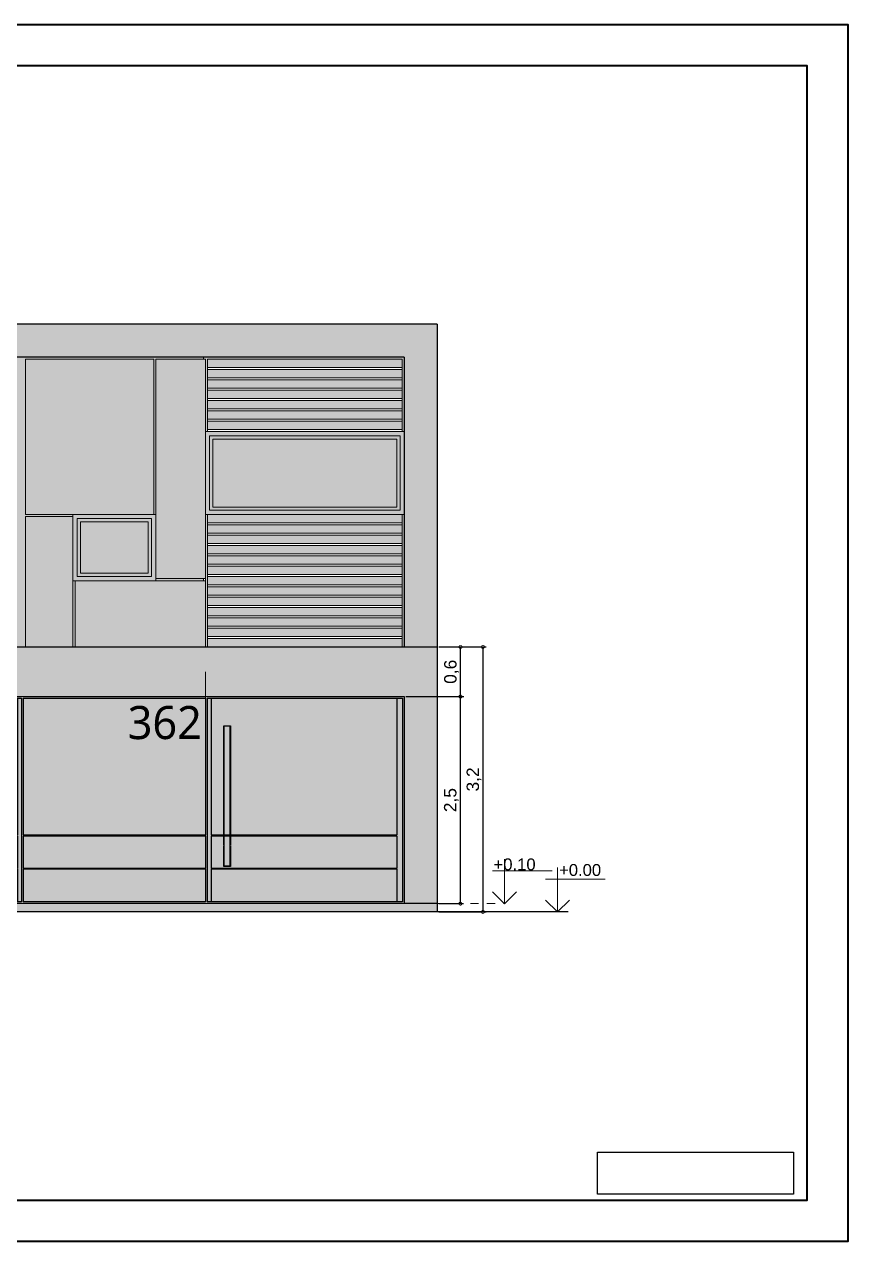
# Model space of a CAD drawing. Header units: millimetres. Extents: x 2502.5 to 2587.5, y 1451 to 1547.9.
# Drawn here: x 2513.31 to 2523.26, y 1476.33 to 1491.03 of the extents above; entities that cross this region are included whole.
import ezdxf

# ---------------------------------------------------------------- set-up
doc = ezdxf.new("R2010")
doc.units = ezdxf.units.MM
doc.linetypes.add('JIS_02_0.7', pattern=[1.35, 0.75, -0.6])
for name, color, linetype, lineweight in [('0.05', 254, 'Continuous', 5), ('0.09', 6, 'Continuous', 9), ('0.15', 6, 'Continuous', 15), ('02_CIVIL_EXIST', 250, 'Continuous', 30), ('03_CIVIL EXIST A DECLARAR', 6, 'Continuous', 15), ('07_CIVIL VISTAS MEDIA', 143, 'Continuous', 9), ('08_CIVIL VISTAS FINO', 253, 'Continuous', 5), ('09_CIVIL PROYECCIONES', 230, 'JIS_02_0.7', 5), ('12_HATCH', 254, 'Continuous', 5), ('12_TEXTOS', 150, 'Continuous', 20), ('13_COTAS', 8, 'Continuous', 9)]:
    doc.layers.add(name, color=color, linetype=linetype, lineweight=lineweight)
doc.layers.add('HATCH', color=251, linetype='Continuous')
doc.styles.add('PARCELA', font='arial.ttf')
doc.styles.add('Swis721 BT', font='swiss.ttf')
doc.dimstyles.new('ISO-23', dxfattribs={"dimscale": 0.03, "dimtxt": 5, "dimasz": 2.5, "dimexe": 1.25, "dimexo": 0.625, "dimtad": 1, "dimtxsty": 'Swis721 BT', "dimblk": 'DOTSMALL', "dimcen": 2.5, "dimclrt": 150, "dimadec": 0, "dimazin": 0, "dimtfac": 1, "dimtmove": 0, "dimatfit": 3, "dimfxl": 0, "dimarcsym": 0})
picture_1 = doc.add_image_def('image1.png', size_in_pixel=(2031, 433))

# ---------------------------------------------------------------- blocks, each defined once
blk = doc.blocks.new('Nivel Vistas')
at = {"layer": '0.09'}
for p, q in [((423.53, 317.062), (423.53, 317.6)), ((423.386, 317.459), (424.105, 317.459)), ((423.53, 317.062), (423.386, 317.206)), ((423.53, 317.062), (423.674, 317.206))]:
    blk.add_line(p, q, dxfattribs=at)
blk = doc.blocks.new('V4')
at = {"layer": '03_CIVIL EXIST A DECLARAR'}
h = blk.add_hatch(color=251, dxfattribs=at)
h.dxf.hatch_style = 1
h.paths.add_polyline_path([(522.859, 585.278), (525.259, 585.278), (525.259, 586.278), (522.859, 586.278)])
h.paths.add_polyline_path([(522.909, 585.328), (525.209, 585.328), (525.209, 586.228), (522.909, 586.228)], flags=16)
h = blk.add_hatch(color=251, dxfattribs=at)
h.dxf.hatch_style = 1
h.paths.add_polyline_path([(525.209, 586.228), (522.909, 586.228), (522.909, 585.328), (525.209, 585.328)])
h.paths.add_polyline_path([(522.949, 585.368), (522.949, 586.188), (525.169, 586.188), (525.169, 585.368)], flags=16)
at = {"layer": '12_HATCH'}
h = blk.add_hatch(color=143, dxfattribs=at)
h.dxf.hatch_style = 1
h.paths.add_polyline_path([(525.169, 586.188), (522.949, 586.188), (522.949, 585.368), (525.169, 585.368)])
at = {"layer": '07_CIVIL VISTAS MEDIA'}
blk.add_lwpolyline([(522.859, 586.278), (525.259, 586.278), (525.259, 585.278), (522.859, 585.278)], close=True, dxfattribs=at)
at = {"layer": '08_CIVIL VISTAS FINO'}
for points in [[(522.909, 586.228), (525.209, 586.228), (525.209, 585.328), (522.909, 585.328)], [(522.949, 586.188), (525.169, 586.188), (525.169, 585.368), (522.949, 585.368)]]:
    blk.add_lwpolyline(points, close=True, dxfattribs=at)
blk = doc.blocks.new('porton')
h = blk.add_hatch(color=250)
h.dxf.hatch_style = 1
h.paths.add_polyline_path([(2522.555, 1473.521), (2522.485, 1473.521), (2522.485, 1471.871), (2520.476, 1471.871), (2520.476, 1471.861), (2522.485, 1471.861), (2522.485, 1471.471), (2520.245, 1471.471), (2520.245, 1471.861), (2520.396, 1471.861), (2520.396, 1471.871), (2520.245, 1471.871), (2520.245, 1473.521), (2520.195, 1473.521), (2520.195, 1471.061), (2520.245, 1471.061), (2520.245, 1471.461), (2522.485, 1471.461), (2522.485, 1471.061), (2522.555, 1471.061)])
h.paths.add_polyline_path([(2512.445, 1473.521), (2512.395, 1473.521), (2512.395, 1471.061), (2512.445, 1471.061), (2512.445, 1471.461), (2515.15, 1471.461), (2515.15, 1471.061), (2515.2, 1471.061), (2515.2, 1471.461), (2517.905, 1471.461), (2517.905, 1471.061), (2517.955, 1471.061), (2517.955, 1473.521), (2517.905, 1473.521), (2517.905, 1471.871), (2515.2, 1471.871), (2515.2, 1473.521), (2515.15, 1473.521), (2515.15, 1471.871), (2512.445, 1471.871)])
h.paths.add_polyline_path([(2512.445, 1471.861), (2515.15, 1471.861), (2515.15, 1471.471), (2512.445, 1471.471)], flags=16)
h.paths.add_polyline_path([(2515.2, 1471.861), (2517.905, 1471.861), (2517.905, 1471.471), (2515.2, 1471.471)], flags=16)
at = {"layer": '03_CIVIL EXIST A DECLARAR'}
h = blk.add_hatch(color=251, dxfattribs=at)
h.dxf.hatch_style = 1
h.paths.add_polyline_path([(2520.471, 1473.184), (2520.401, 1473.184), (2520.401, 1471.499), (2520.471, 1471.499)])
at = {"layer": '12_HATCH'}
h = blk.add_hatch(color=251, dxfattribs=at)
h.dxf.hatch_style = 1
h.paths.add_polyline_path([(2515.15, 1473.521), (2512.445, 1473.521), (2512.445, 1471.871), (2515.15, 1471.871)])
h.paths.add_polyline_path([(2515.15, 1471.861), (2512.445, 1471.861), (2512.445, 1471.471), (2515.15, 1471.471)])
h.paths.add_polyline_path([(2515.15, 1471.461), (2512.445, 1471.461), (2512.445, 1471.061), (2515.15, 1471.061)])
h = blk.add_hatch(color=251, dxfattribs=at)
h.dxf.hatch_style = 1
h.paths.add_polyline_path([(2517.905, 1473.521), (2515.2, 1473.521), (2515.2, 1471.871), (2517.905, 1471.871)])
h.paths.add_polyline_path([(2517.905, 1471.861), (2515.2, 1471.861), (2515.2, 1471.471), (2517.905, 1471.471)])
h.paths.add_polyline_path([(2517.905, 1471.461), (2515.2, 1471.461), (2515.2, 1471.061), (2517.905, 1471.061)])
h = blk.add_hatch(color=251, dxfattribs=at)
h.dxf.hatch_style = 1
h.paths.add_polyline_path([(2520.175, 1473.521), (2517.975, 1473.521), (2517.975, 1471.871), (2520.175, 1471.871)])
h.paths.add_polyline_path([(2520.175, 1471.861), (2517.975, 1471.861), (2517.975, 1471.471), (2520.175, 1471.471)])
h.paths.add_polyline_path([(2520.175, 1471.461), (2517.975, 1471.461), (2517.975, 1471.061), (2520.175, 1471.061)])
h = blk.add_hatch(color=251, dxfattribs=at)
h.dxf.hatch_style = 1
h.paths.add_polyline_path([(2522.485, 1473.521), (2520.245, 1473.521), (2520.245, 1471.871), (2520.396, 1471.871), (2520.396, 1473.189), (2520.476, 1473.189), (2520.476, 1471.871), (2522.485, 1471.871)])
h.paths.add_polyline_path([(2522.485, 1471.861), (2520.471, 1471.861), (2520.471, 1471.499), (2520.401, 1471.499), (2520.401, 1471.861), (2520.245, 1471.861), (2520.245, 1471.471), (2522.485, 1471.471)])
h.paths.add_polyline_path([(2522.485, 1471.461), (2520.245, 1471.461), (2520.245, 1471.061), (2522.485, 1471.061)])
at = {"layer": 'HATCH'}
h = blk.add_hatch(color=37, dxfattribs=at)
h.dxf.hatch_style = 1
h.paths.add_polyline_path([(2522.975, 1471.041), (2511.975, 1471.041), (2511.975, 1470.941), (2522.975, 1470.941)])
h.paths.add_polyline_path([(2511.975, 1474.141), (2511.975, 1471.041), (2512.375, 1471.041), (2512.375, 1473.541), (2522.575, 1473.541), (2522.575, 1471.041), (2522.975, 1471.041), (2522.975, 1474.141)])
at = {"layer": '0.05'}
for p, q in [((2520.401, 1471.499), (2520.401, 1473.184)), ((2520.401, 1473.184), (2520.471, 1473.184)), ((2520.471, 1473.184), (2520.471, 1471.499)), ((2520.471, 1471.499), (2520.401, 1471.499))]:
    blk.add_line(p, q, dxfattribs=at)
at = {"layer": '02_CIVIL_EXIST'}
for p, q in [((2511.975, 1474.141), (2511.975, 1471.041)), ((2511.975, 1474.141), (2522.975, 1474.141)), ((2522.975, 1474.141), (2522.975, 1471.041)), ((2512.375, 1473.541), (2512.375, 1471.041)), ((2512.375, 1473.541), (2522.575, 1473.541)), ((2522.575, 1473.541), (2522.575, 1471.041)), ((2512.445, 1473.521), (2512.445, 1471.871)), ((2515.15, 1473.521), (2515.15, 1471.871)), ((2515.2, 1473.521), (2515.2, 1471.871)), ((2517.905, 1473.521), (2517.905, 1471.871)), ((2517.955, 1473.521), (2517.955, 1471.061)), ((2517.975, 1473.521), (2517.975, 1471.871)), ((2520.175, 1473.521), (2520.175, 1471.871)), ((2520.195, 1473.521), (2520.195, 1471.061)), ((2520.245, 1473.521), (2520.245, 1471.871)), ((2522.485, 1473.521), (2522.485, 1471.871)), ((2520.396, 1471.744), (2520.396, 1473.189)), ((2520.396, 1473.189), (2520.476, 1473.189)), ((2520.476, 1473.189), (2520.476, 1471.744)), ((2512.445, 1471.871), (2515.15, 1471.871)), ((2512.445, 1471.861), (2512.445, 1471.471)), ((2512.445, 1471.861), (2515.15, 1471.861)), ((2515.15, 1471.861), (2515.15, 1471.471)), ((2515.2, 1471.871), (2517.905, 1471.871)), ((2515.2, 1471.861), (2515.2, 1471.471)), ((2515.2, 1471.861), (2517.905, 1471.861)), ((2517.905, 1471.861), (2517.905, 1471.471)), ((2517.975, 1471.871), (2520.175, 1471.871)), ((2517.975, 1471.861), (2517.975, 1471.471)), ((2517.975, 1471.861), (2520.175, 1471.861)), ((2520.175, 1471.861), (2520.175, 1471.471)), ((2520.245, 1471.871), (2522.485, 1471.871)), ((2520.245, 1471.861), (2520.245, 1471.471)), ((2520.245, 1471.861), (2522.485, 1471.861)), ((2522.485, 1471.861), (2522.485, 1471.471)), ((2520.396, 1471.489), (2520.396, 1471.734)), ((2520.476, 1471.734), (2520.476, 1471.489)), ((2520.476, 1471.489), (2520.396, 1471.489)), ((2512.445, 1471.471), (2515.15, 1471.471)), ((2512.445, 1471.461), (2512.445, 1471.061)), ((2512.445, 1471.461), (2515.15, 1471.461)), ((2515.15, 1471.461), (2515.15, 1471.061)), ((2515.2, 1471.471), (2517.905, 1471.471)), ((2515.2, 1471.461), (2515.2, 1471.061)), ((2515.2, 1471.461), (2517.905, 1471.461)), ((2517.905, 1471.461), (2517.905, 1471.061)), ((2517.975, 1471.471), (2520.175, 1471.471)), ((2517.975, 1471.461), (2517.975, 1471.061)), ((2517.975, 1471.461), (2520.175, 1471.461)), ((2520.175, 1471.461), (2520.175, 1471.061)), ((2520.245, 1471.471), (2522.485, 1471.471)), ((2520.245, 1471.461), (2520.245, 1471.061)), ((2520.245, 1471.461), (2522.485, 1471.461)), ((2522.485, 1471.461), (2522.485, 1471.061)), ((2522.975, 1471.041), (2511.975, 1471.041)), ((2511.975, 1471.041), (2511.975, 1470.941)), ((2522.975, 1471.041), (2522.975, 1470.941)), ((2524.555, 1470.941), (2510.975, 1470.941))]:
    blk.add_line(p, q, dxfattribs=at)
for points in [[(2517.955, 1471.061), (2512.395, 1471.061), (2512.395, 1473.521), (2517.955, 1473.521)], [(2517.975, 1473.521), (2520.175, 1473.521)], [(2520.195, 1473.521), (2522.555, 1473.521), (2522.555, 1471.061), (2520.195, 1471.061)], [(2520.175, 1471.061), (2517.975, 1471.061)]]:
    blk.add_lwpolyline(points, dxfattribs=at)
at = {"layer": '12_TEXTOS', "color": 18, "insert": (2519.237, 1473.428), "char_height": 0.4, "attachment_point": 1, "style": 'Swis721 BT'}
blk.add_mtext_dynamic_manual_height_columns('{\\fYu Gothic UI Light|b0|i0|c0|p34;362}', width=4.74294, gutter_width=10, heights=[0], dxfattribs=at)
blk = doc.blocks.new('_DotSmall')
at = {"color": 0, "linetype": 'ByBlock', "const_width": 0.5}
blk.add_lwpolyline([(-0.0625, 0, 1), (0.0625, 0, 1)], format="xyb", close=True, dxfattribs=at)
blk = doc.blocks.new('*D341')
at = {"layer": '13_COTAS', "color": 0, "lineweight": -2}
for p, q in [((2518.321, 1483.51), (2518.892, 1483.51)), ((2518.854, 1483.51), (2518.854, 1480.31)), ((2518.321, 1480.31), (2518.892, 1480.31))]:
    blk.add_line(p, q, dxfattribs=at)
at = {"layer": 'Defpoints', "color": 0}
for p in [(2518.302, 1483.51), (2518.302, 1480.31), (2518.854, 1480.31)]:
    blk.add_point(p, dxfattribs=at)
at = {"layer": '13_COTAS', "color": 0, "lineweight": -2, "xscale": 0.075, "yscale": 0.075, "zscale": 0.075}
for p, rotation in [((2518.854, 1483.51), 90), ((2518.854, 1480.31), 270)]:
    blk.add_blockref('_DotSmall', p, dxfattribs=dict(at, rotation=rotation))
at = {"layer": '13_COTAS', "color": 150, "insert": (2518.745, 1481.91), "char_height": 0.15, "attachment_point": 5, "rotation": 90, "style": 'Swis721 BT'}
blk.add_mtext('3,2', dxfattribs=at)
blk = doc.blocks.new('*D342')
at = {"layer": '13_COTAS', "color": 0, "lineweight": -2}
for p, q in [((2517.921, 1482.91), (2518.619, 1482.91)), ((2518.581, 1480.41), (2518.581, 1482.91)), ((2518.321, 1480.41), (2518.619, 1480.41))]:
    blk.add_line(p, q, dxfattribs=at)
at = {"layer": 'Defpoints', "color": 0}
for p in [(2517.902, 1482.91), (2518.581, 1482.91), (2518.302, 1480.41)]:
    blk.add_point(p, dxfattribs=at)
at = {"layer": '13_COTAS', "color": 0, "lineweight": -2, "xscale": 0.075, "yscale": 0.075, "zscale": 0.075}
for p, rotation in [((2518.581, 1482.91), 90), ((2518.581, 1480.41), 270)]:
    blk.add_blockref('_DotSmall', p, dxfattribs=dict(at, rotation=rotation))
at = {"layer": '13_COTAS', "color": 150, "insert": (2518.472, 1481.66), "char_height": 0.15, "attachment_point": 5, "rotation": 90, "style": 'Swis721 BT'}
blk.add_mtext('2,5', dxfattribs=at)
blk = doc.blocks.new('*D343')
at = {"layer": '13_COTAS', "color": 0, "lineweight": -2}
for p, q in [((2518.321, 1483.51), (2518.621, 1483.51)), ((2518.583, 1482.91), (2518.583, 1483.51)), ((2518.321, 1482.91), (2518.621, 1482.91))]:
    blk.add_line(p, q, dxfattribs=at)
at = {"layer": 'Defpoints', "color": 0}
for p in [(2518.302, 1483.51), (2518.583, 1483.51), (2518.302, 1482.91)]:
    blk.add_point(p, dxfattribs=at)
at = {"layer": '13_COTAS', "color": 0, "lineweight": -2, "xscale": 0.075, "yscale": 0.075, "zscale": 0.075}
for p, rotation in [((2518.583, 1483.51), 90), ((2518.583, 1482.91), 270)]:
    blk.add_blockref('_DotSmall', p, dxfattribs=dict(at, rotation=rotation))
at = {"layer": '13_COTAS', "color": 150, "insert": (2518.474, 1483.21), "char_height": 0.15, "attachment_point": 5, "rotation": 90, "style": 'Swis721 BT'}
blk.add_mtext('0,6', dxfattribs=at)

msp = doc.modelspace()

# ---------------------------------------------------------------- hatches: boundary and pattern name
at = {"layer": '03_CIVIL EXIST A DECLARAR'}
h = msp.add_hatch(color=251, dxfattribs=at)
h.dxf.hatch_style = 1
h.paths.add_polyline_path([(2513.902, 1484.31), (2514.902, 1484.31), (2514.902, 1485.11), (2513.902, 1485.11)])
h.paths.add_polyline_path([(2513.952, 1484.36), (2513.952, 1485.06), (2514.852, 1485.06), (2514.852, 1484.36)], flags=16)
h.paths.add_polyline_path([(2513.992, 1484.4), (2513.992, 1485.02), (2514.812, 1485.02), (2514.812, 1484.4)], flags=0)
h = msp.add_hatch(color=251, dxfattribs=at)
h.dxf.hatch_style = 1
h.paths.add_polyline_path([(2513.952, 1484.36), (2514.852, 1484.36), (2514.852, 1485.06), (2513.952, 1485.06)])
h.paths.add_polyline_path([(2513.992, 1484.4), (2514.812, 1484.4), (2514.812, 1485.02), (2513.992, 1485.02)], flags=16)
at = {"layer": '12_HATCH'}
h = msp.add_hatch(color=30, dxfattribs=at)
h.dxf.hatch_style = 1
h.paths.add_polyline_path([(2513.992, 1484.4), (2514.812, 1484.4), (2514.812, 1485.02), (2513.992, 1485.02)])
at = {"layer": '13_COTAS'}
h = msp.add_hatch(color=250, dxfattribs=at)
h.dxf.hatch_style = 1
h.paths.add_polyline_path([(2511.302, 1485.135), (2510.502, 1485.135), (2510.502, 1485.11), (2511.302, 1485.11)], flags=17)
h.paths.add_polyline_path([(2510.502, 1484.31), (2510.477, 1484.31), (2510.477, 1483.51), (2510.502, 1483.51)], flags=17)
h.paths.add_polyline_path([(2513.927, 1484.31), (2513.902, 1484.31), (2513.902, 1483.51), (2513.927, 1483.51)], flags=17)
h.paths.add_polyline_path([(2515.477, 1484.335), (2514.902, 1484.335), (2514.902, 1484.31), (2515.477, 1484.31)], flags=17)
h.paths.add_polyline_path([(2517.902, 1485.11), (2517.877, 1485.11), (2517.877, 1483.51), (2517.902, 1483.51)])
h.paths.add_polyline_path([(2515.527, 1485.11), (2515.502, 1485.11), (2515.502, 1484.335), (2515.502, 1484.31), (2515.502, 1483.51), (2515.527, 1483.51)])
h.paths.add_polyline_path([(2515.527, 1486.985), (2517.877, 1486.985), (2517.877, 1486.11), (2517.902, 1486.11), (2517.902, 1487.01), (2515.477, 1487.01), (2515.477, 1486.985), (2515.502, 1486.985), (2515.502, 1486.11), (2515.527, 1486.11)])
h.paths.add_polyline_path([(2515.477, 1487.01), (2507.702, 1487.01), (2507.702, 1483.51), (2507.727, 1483.51), (2507.727, 1486.085), (2508.702, 1486.085), (2508.702, 1486.11), (2507.727, 1486.11), (2507.727, 1486.985), (2510.477, 1486.985), (2510.477, 1486.11), (2510.502, 1486.11), (2510.502, 1486.985), (2512.277, 1486.985), (2512.277, 1486.11), (2512.302, 1486.11), (2512.302, 1486.985), (2513.302, 1486.985), (2513.302, 1483.51), (2513.327, 1483.51), (2513.327, 1485.085), (2513.902, 1485.085), (2513.902, 1485.11), (2513.327, 1485.11), (2513.327, 1486.985), (2514.877, 1486.985), (2514.877, 1485.11), (2514.902, 1485.11), (2514.902, 1486.985), (2515.477, 1486.985)])
at = {"layer": 'HATCH'}
h = msp.add_hatch(color=37, dxfattribs=at)
h.dxf.hatch_style = 1
h.paths.add_polyline_path([(2517.902, 1483.51), (2518.302, 1483.51), (2518.302, 1487.41), (2507.302, 1487.41), (2507.302, 1483.51), (2507.702, 1483.51), (2507.702, 1487.01), (2517.902, 1487.01)])
h = msp.add_hatch(color=254, dxfattribs=at)
h.dxf.hatch_style = 1
h.paths.add_polyline_path([(2507.727, 1486.11), (2508.702, 1486.11), (2510.477, 1486.11), (2510.477, 1486.985), (2507.727, 1486.985)])
h.paths.add_polyline_path([(2510.502, 1486.985), (2510.502, 1486.11), (2510.502, 1485.135), (2511.302, 1485.135), (2511.302, 1486.11), (2512.277, 1486.11), (2512.277, 1486.985)], flags=17)
h.paths.add_polyline_path([(2514.902, 1485.11), (2514.902, 1484.335), (2515.502, 1484.335), (2515.502, 1485.11), (2515.502, 1486.11), (2515.502, 1486.985), (2514.902, 1486.985)])
h.paths.add_polyline_path([(2513.902, 1485.11), (2514.877, 1485.11), (2514.877, 1486.985), (2513.327, 1486.985), (2513.327, 1485.11)])
h.paths.add_polyline_path([(2507.727, 1483.51), (2510.477, 1483.51), (2510.477, 1484.31), (2508.702, 1484.31), (2508.702, 1486.085), (2507.727, 1486.085)])
h.paths.add_polyline_path([(2510.502, 1483.51), (2513.302, 1483.51), (2513.302, 1486.985), (2512.302, 1486.985), (2512.302, 1486.11), (2512.302, 1485.11), (2511.302, 1485.11), (2510.502, 1485.11)])
h.paths.add_polyline_path([(2513.327, 1483.51), (2513.902, 1483.51), (2513.902, 1485.085), (2513.327, 1485.085)])
h.paths.add_polyline_path([(2513.927, 1483.51), (2515.502, 1483.51), (2515.502, 1484.31), (2514.902, 1484.31), (2513.927, 1484.31)])
h = msp.add_hatch(color=253, dxfattribs=at)
h.dxf.hatch_style = 1
h.paths.add_polyline_path([(2517.877, 1483.61), (2515.527, 1483.61), (2515.527, 1483.51), (2517.877, 1483.51)])
h.paths.add_polyline_path([(2517.877, 1483.735), (2515.527, 1483.735), (2515.527, 1483.635), (2517.877, 1483.635)])
h.paths.add_polyline_path([(2517.877, 1483.86), (2515.527, 1483.86), (2515.527, 1483.76), (2517.877, 1483.76)])
h.paths.add_polyline_path([(2517.877, 1483.985), (2515.527, 1483.985), (2515.527, 1483.885), (2517.877, 1483.885)])
h.paths.add_polyline_path([(2517.877, 1484.11), (2515.527, 1484.11), (2515.527, 1484.01), (2517.877, 1484.01)])
h.paths.add_polyline_path([(2517.877, 1484.235), (2515.527, 1484.235), (2515.527, 1484.135), (2517.877, 1484.135)])
h.paths.add_polyline_path([(2517.877, 1484.36), (2515.527, 1484.36), (2515.527, 1484.26), (2517.877, 1484.26)])
h.paths.add_polyline_path([(2517.877, 1484.485), (2515.527, 1484.485), (2515.527, 1484.385), (2517.877, 1484.385)])
h.paths.add_polyline_path([(2517.877, 1484.61), (2515.527, 1484.61), (2515.527, 1484.51), (2517.877, 1484.51)])
h.paths.add_polyline_path([(2517.877, 1484.735), (2515.527, 1484.735), (2515.527, 1484.635), (2517.877, 1484.635)])
h.paths.add_polyline_path([(2517.877, 1484.86), (2515.527, 1484.86), (2515.527, 1484.76), (2517.877, 1484.76)])
h.paths.add_polyline_path([(2517.877, 1484.985), (2515.527, 1484.985), (2515.527, 1484.885), (2517.877, 1484.885)])
h.paths.add_polyline_path([(2517.877, 1485.11), (2515.527, 1485.11), (2515.527, 1485.01), (2517.877, 1485.01)])
h.paths.add_polyline_path([(2517.877, 1486.36), (2515.527, 1486.36), (2515.527, 1486.26), (2517.877, 1486.26)])
h.paths.add_polyline_path([(2517.877, 1486.485), (2515.527, 1486.485), (2515.527, 1486.385), (2517.877, 1486.385)])
h.paths.add_polyline_path([(2517.877, 1486.61), (2515.527, 1486.61), (2515.527, 1486.51), (2517.877, 1486.51)])
h.paths.add_polyline_path([(2517.877, 1486.735), (2515.527, 1486.735), (2515.527, 1486.635), (2517.877, 1486.635)])
h.paths.add_polyline_path([(2517.877, 1486.86), (2515.527, 1486.86), (2515.527, 1486.76), (2517.877, 1486.76)])
h.paths.add_polyline_path([(2517.877, 1486.985), (2515.527, 1486.985), (2515.527, 1486.885), (2517.877, 1486.885)])
h.paths.add_polyline_path([(2517.877, 1486.235), (2515.527, 1486.235), (2515.527, 1486.135), (2517.877, 1486.135)])

# ---------------------------------------------------------------- linework, layer by layer
at = {"layer": '0.15'}
msp.add_line((2513.902, 1484.31), (2514.902, 1484.31), dxfattribs=at)
at = {"layer": '02_CIVIL_EXIST'}
for p, q in [((2518.302, 1487.41), (2507.302, 1487.41)), ((2518.302, 1487.41), (2518.302, 1483.51)), ((2517.902, 1487.01), (2507.702, 1487.01)), ((2517.902, 1487.01), (2517.902, 1483.51))]:
    msp.add_line(p, q, dxfattribs=at)
at = {"layer": '02_CIVIL_EXIST', "lineweight": 40}
for points in [[(2502.469, 1491.029), (2523.259, 1491.029), (2523.259, 1476.328), (2502.469, 1476.328)], [(2503.706, 1490.534), (2522.764, 1490.534), (2522.764, 1476.823), (2503.706, 1476.823)]]:
    msp.add_lwpolyline(points, close=True, dxfattribs=at)
at = {"layer": '03_CIVIL EXIST A DECLARAR'}
for p, q in [((2514.877, 1486.985), (2513.327, 1486.985)), ((2513.327, 1485.11), (2513.327, 1486.985)), ((2514.877, 1485.11), (2514.877, 1486.985)), ((2515.502, 1486.985), (2514.902, 1486.985)), ((2514.902, 1485.11), (2514.902, 1486.985)), ((2515.477, 1487.01), (2515.477, 1486.985)), ((2515.502, 1486.11), (2515.502, 1486.985)), ((2515.502, 1486.11), (2515.502, 1485.11)), ((2513.902, 1485.11), (2513.327, 1485.11)), ((2513.327, 1483.51), (2513.327, 1485.085)), ((2513.902, 1485.085), (2513.327, 1485.085)), ((2514.902, 1485.11), (2513.902, 1485.11)), ((2513.902, 1483.51), (2513.902, 1485.11)), ((2514.902, 1485.11), (2514.902, 1484.31)), ((2514.902, 1485.11), (2514.902, 1484.31)), ((2515.502, 1485.11), (2515.502, 1484.335)), ((2514.902, 1484.31), (2513.902, 1484.31)), ((2513.927, 1484.31), (2513.927, 1483.51)), ((2514.902, 1484.335), (2515.502, 1484.335)), ((2514.902, 1484.31), (2515.502, 1484.31)), ((2515.477, 1484.335), (2515.477, 1484.31)), ((2515.502, 1484.31), (2515.502, 1483.51))]:
    msp.add_line(p, q, dxfattribs=at)
at = {"layer": '07_CIVIL VISTAS MEDIA'}
for p, q in [((2517.877, 1486.985), (2515.527, 1486.985)), ((2515.527, 1486.11), (2515.527, 1486.985)), ((2517.877, 1486.985), (2517.877, 1486.11)), ((2517.877, 1486.885), (2515.527, 1486.885)), ((2517.877, 1486.86), (2515.527, 1486.86)), ((2517.877, 1486.76), (2515.527, 1486.76)), ((2517.877, 1486.735), (2515.527, 1486.735)), ((2517.877, 1486.635), (2515.527, 1486.635)), ((2517.877, 1486.61), (2515.527, 1486.61)), ((2517.877, 1486.51), (2515.527, 1486.51)), ((2517.877, 1486.485), (2515.527, 1486.485)), ((2517.877, 1486.385), (2515.527, 1486.385)), ((2517.877, 1486.36), (2515.527, 1486.36)), ((2517.877, 1486.26), (2515.527, 1486.26)), ((2517.877, 1486.235), (2515.527, 1486.235)), ((2517.902, 1486.11), (2515.502, 1486.11)), ((2517.877, 1486.135), (2515.527, 1486.135)), ((2515.502, 1485.11), (2517.902, 1485.11)), ((2515.527, 1485.11), (2515.527, 1483.51)), ((2517.877, 1485.01), (2515.527, 1485.01)), ((2517.877, 1485.11), (2517.877, 1483.51)), ((2517.877, 1484.985), (2515.527, 1484.985)), ((2517.877, 1484.885), (2515.527, 1484.885)), ((2517.877, 1484.86), (2515.527, 1484.86)), ((2517.877, 1484.76), (2515.527, 1484.76)), ((2517.877, 1484.735), (2515.527, 1484.735)), ((2517.877, 1484.635), (2515.527, 1484.635)), ((2517.877, 1484.61), (2515.527, 1484.61)), ((2517.877, 1484.51), (2515.527, 1484.51)), ((2517.877, 1484.485), (2515.527, 1484.485)), ((2515.502, 1484.31), (2515.502, 1484.335)), ((2517.877, 1484.385), (2515.527, 1484.385)), ((2517.877, 1484.36), (2515.527, 1484.36)), ((2517.877, 1484.26), (2515.527, 1484.26)), ((2517.877, 1484.235), (2515.527, 1484.235)), ((2517.877, 1484.135), (2515.527, 1484.135)), ((2517.877, 1484.11), (2515.527, 1484.11)), ((2517.877, 1484.01), (2515.527, 1484.01)), ((2517.877, 1483.985), (2515.527, 1483.985)), ((2517.877, 1483.885), (2515.527, 1483.885)), ((2517.877, 1483.86), (2515.527, 1483.86)), ((2517.877, 1483.76), (2515.527, 1483.76)), ((2517.877, 1483.735), (2515.527, 1483.735)), ((2517.877, 1483.635), (2515.527, 1483.635)), ((2517.877, 1483.61), (2515.527, 1483.61)), ((2517.877, 1483.51), (2515.527, 1483.51))]:
    msp.add_line(p, q, dxfattribs=at)
msp.add_lwpolyline([(2513.902, 1485.11), (2514.902, 1485.11), (2514.902, 1484.31), (2513.902, 1484.31)], close=True, dxfattribs=at)
at = {"layer": '08_CIVIL VISTAS FINO'}
for points in [[(2513.952, 1485.06), (2514.852, 1485.06), (2514.852, 1484.36), (2513.952, 1484.36)], [(2513.992, 1485.02), (2514.812, 1485.02), (2514.812, 1484.4), (2513.992, 1484.4)]]:
    msp.add_lwpolyline(points, close=True, dxfattribs=at)
at = {"layer": '09_CIVIL PROYECCIONES', "ltscale": 0.1}
msp.add_line((2518.302, 1480.41), (2519.114, 1480.41), dxfattribs=at)
at = {"layer": '13_COTAS'}
for p, q in [((2515.502, 1482.41), (2515.502, 1483.21)), ((2515.502, 1482.385), (2515.502, 1480.71))]:
    msp.add_line(p, q, dxfattribs=at)

# ---------------------------------------------------------------- block references
at = {"layer": '02_CIVIL_EXIST'}
msp.add_blockref('V4', (1992.644, 899.832), dxfattribs=at)
at = {"layer": '07_CIVIL VISTAS MEDIA'}
for p in [(2095.584, 1163.347), (2096.225, 1163.247)]:
    msp.add_blockref('Nivel Vistas', p, dxfattribs=at)
at = {"layer": '13_COTAS'}
msp.add_blockref('porton', (-4.673, 9.369), dxfattribs=at)

# ---------------------------------------------------------------- texts
at = {"layer": '12_TEXTOS', "insert": (2519.49, 1480.956), "char_height": 0.1437, "attachment_point": 3, "style": 'PARCELA'}
msp.add_mtext('+0.10', dxfattribs=at)
at = {"layer": '12_TEXTOS', "insert": (2520.281, 1480.888), "char_height": 0.1437, "width": 0.37366, "attachment_point": 3, "style": 'PARCELA'}
msp.add_mtext('+0.00', dxfattribs=at)

# ---------------------------------------------------------------- dimensions: what is measured, and where the dimension line sits
at = {"layer": '13_COTAS'}
for base, p1, p2, picture, middle in [((2518.854, 1480.31), (2518.302, 1483.51), (2518.302, 1480.31), '*D341', (2518.745, 1481.91)), ((2518.583, 1483.51), (2518.302, 1482.91), (2518.302, 1483.51), '*D343', (2518.474, 1483.21)), ((2518.581, 1482.91), (2518.302, 1480.41), (2517.902, 1482.91), '*D342', (2518.472, 1481.66))]:
    dim = msp.add_linear_dim(base=base, p1=p1, p2=p2, angle=90, dimstyle='ISO-23', override={"dimfxl": 100}, dxfattribs=at)
    dim.commit()
    dim.dimension.update_dxf_attribs({"geometry": picture, "text_midpoint": middle})

# ---------------------------------------------------------------- pictures from other files: only their frames are drawn
at = {"color": 1}
image = msp.add_image(picture_1, insert=(2520.238, 1476.903), size_in_units=(2.365, 0.504), rotation=0, dxfattribs=at)
image.dxf.flags = 15

doc.saveas('drawing.dxf')
